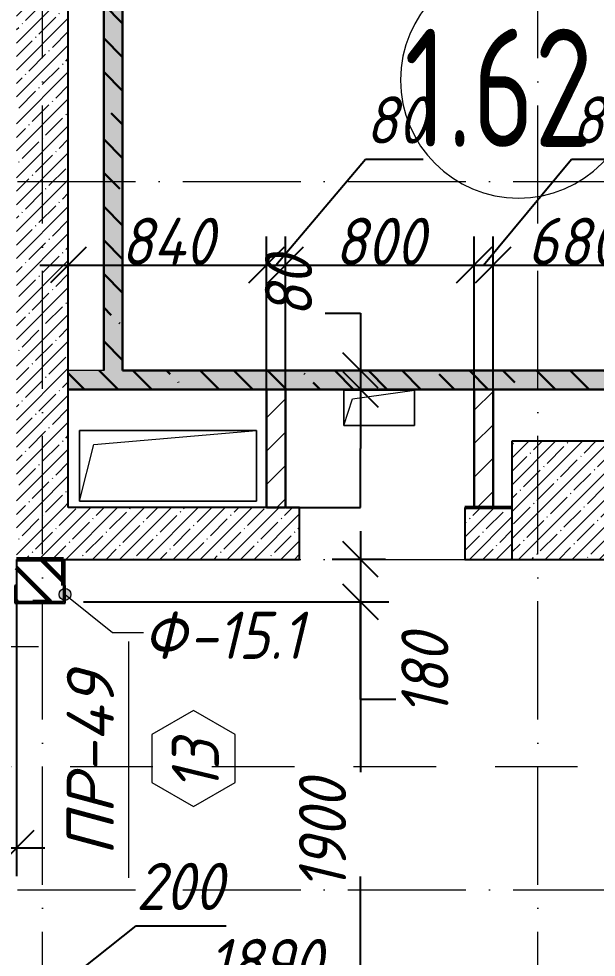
# Model space of a CAD drawing. Header units: millimetres. Extents: x 12986 to 523328, y -9759 to 30092.
# Drawn here: x 160507 to 162954, y 11715 to 15689 of the extents above; entities that cross this region are included whole.
import ezdxf

# ---------------------------------------------------------------- set-up
doc = ezdxf.new("R2010")
doc.units = ezdxf.units.MM
doc.linetypes.add('01 Штриховая _4 мм_', pattern=[600, 350, -250])
doc.linetypes.add('50_200_ШТРИХ_1Т_ш5_п1_п1_', pattern=[700, 500, -100, 0, -100])
for name, color, linetype, lineweight in [('0) ПГП', 1, 'Continuous', 30), ('1) ПГП Зеленый', 3, 'Continuous', 30), ('4) ПГП красный расчет', 12, 'Continuous', 30), ('5) Блок ячеистый', 160, 'Continuous', 60), ('A-ANNO-DIMS', 7, 'Continuous', 9), ('A-AREA-IDEN', 7, 'Continuous', 9), ('A-DOOR-IDEN', 7, 'Continuous', 9), ('A-FLOR', 7, 'Continuous', 9), ('A-GENM', 7, 'Continuous', 9), ('A-GENM-1', 7, 'Continuous', 25), ('A-GENM-IDEN', 7, 'Continuous', 9), ('A-WALL-1', 7, 'Continuous', 25), ('A-WALL-6', 18, 'Continuous', 13), ('A-WALL-PATT-1', 7, 'Continuous', 5), ('A-WALL-PATT-3', 250, 'Continuous', 5), ('G-ANNO-SYMB-1', 7, '01 Штриховая _4 мм_', 9), ('S-COLS', 7, 'Continuous', 9), ('S-COLS-1', 7, 'Continuous', 5), ('S-COLS-2', 7, 'Continuous', 25), ('Оси-2', 7, '50_200_ШТРИХ_1Т_ш5_п1_п1_', 9)]:
    doc.layers.add(name, color=color, linetype=linetype, lineweight=lineweight)
for name, color, linetype, lineweight, true_color in [('A-WALL-13', 7, 'Continuous', 50, 0x008000), ('A-WALL-5', 7, 'Continuous', 13, 0x008000), ('A-WALL-7', 7, 'Continuous', 5, 0x008000)]:
    doc.layers.add(name, color=color, linetype=linetype, lineweight=lineweight, true_color=true_color)
doc.styles.add('ISOCPEUR_I_3', font='isocpeui.ttf', dxfattribs={"width": 0.9, "height": 200})
doc.styles.add('ISOCPEUR_I_5', font='isocpeui.ttf', dxfattribs={"height": 200})
doc.styles.add('СПДС', font='ГОСТ тип А.ttf', dxfattribs={"width": 0.9})
doc.dimstyles.new('ISO-2_0_0_9К_СРЕДНИЙ_1', dxfattribs={"dimscale": 304.8, "dimtxt": 199.196235, "dimasz": 0.492126, "dimexe": 0.393701, "dimexo": 0, "dimgap": 0, "dimtad": 1, "dimdec": 0, "dimzin": 0, "dimdsep": 46, "dimtxsty": 'ISOCPEUR_I_3', "dimblk1": 'OBLIQUE', "dimblk2": 'OBLIQUE', "dimsah": 1, "dimcen": 0.09, "dimdle": 0.393701, "dimazin": 0, "dimtfac": 1, "dimtdec": 4, "dimtix": 1, "dimtmove": 2, "dimatfit": 3, "dimfxl": 1, "dimtvp": 1, "dimtolj": 1, "dimtzin": 0, "dimarcsym": 2})
doc.dimstyles.new('ISO-2_0_0_9К_СРЕДНИЙ_6', dxfattribs={"dimscale": 304.8, "dimtxt": 199.196235, "dimasz": 0.492126, "dimexe": 0.393701, "dimexo": 0, "dimgap": 0, "dimtad": 1, "dimdec": 0, "dimzin": 0, "dimdsep": 46, "dimtxsty": 'ISOCPEUR_I_3', "dimblk1": 'OBLIQUE', "dimblk2": 'OBLIQUE', "dimsah": 1, "dimcen": 0.09, "dimdle": 0.393701, "dimazin": 0, "dimtfac": 1, "dimtdec": 4, "dimtix": 1, "dimtmove": 1, "dimatfit": 3, "dimfxl": 1, "dimtvp": 1, "dimtolj": 1, "dimtzin": 0, "dimarcsym": 2})
doc.dimstyles.new('ISO-2_0_0_9К_СРЕДНИЙ_7', dxfattribs={"dimscale": 304.8, "dimtxt": 199.196235, "dimasz": 0.492126, "dimexe": 0.393701, "dimexo": 0, "dimgap": 0, "dimtad": 1, "dimdec": 0, "dimzin": 0, "dimdsep": 46, "dimtxsty": 'ISOCPEUR_I_3', "dimblk1": 'OBLIQUE', "dimblk2": 'OBLIQUE', "dimsah": 1, "dimcen": 0.09, "dimdle": 0.393701, "dimazin": 0, "dimtfac": 1, "dimtdec": 4, "dimtix": 1, "dimtmove": 0, "dimatfit": 3, "dimfxl": 1, "dimtvp": 1, "dimtolj": 1, "dimtzin": 0, "dimarcsym": 2})
doc.dimstyles.get("Standard").update_dxf_attribs({"dimtxt": 0.18, "dimasz": 0.18, "dimexe": 0.18, "dimexo": 0.0625, "dimgap": 0.09, "dimtad": 0, "dimtih": 1, "dimtoh": 1, "dimdec": 4, "dimzin": 0, "dimdsep": 46, "dimtxsty": 'Standard', "dimcen": 0.09, "dimadec": 0, "dimazin": 0, "dimtfac": 1, "dimtdec": 4, "dimtofl": 0, "dimtmove": 0, "dimatfit": 3, "dimfxl": 1, "dimtolj": 1, "dimtzin": 0, "dimarcsym": 0})
pattern_1 = [(45, (61996.89, 0), (-57.024626, 57.024626), []), (45, (62053.92, 0), (-57.024626, 57.024626), [100.806, -20.161, 3.353, -16.808])]
pattern_2 = [(50, (61996.893, 0), (72.873764, -6.37607), [7.62, -83.82]), (355, (61996.89, 0), (-14.09699, 76.422444), [6.096, -67.056]), (100.451, (62002.966, -0.53), (58.776964, 70.04687), [6.476, -71.236]), (46.184, (61996.89, 20.32), (108.43142, -16.817454), [11.43, -125.73]), (96.636, (62005.93, 18.92), (94.961, 98.97089), [9.714, -106.854]), (351.184, (61996.89, 20.32), (94.96227, 98.97018), [9.144, -100.584]), (21, (62007.053, 15.24), (60.64565, -40.906537), [7.62, -83.82]), (326, (62007.05, 15.24), (24.72083, 73.67493), [6.096, -67.056]), (71.451, (62012.11, 11.83), (85.36689, 32.768737), [6.476, -71.236]), (37.5, (61996.893, 0), (1.235525, 33.8224325), [3.353, -62.89, 3.353, -64.719, -67.31]), (37.5, (61996.893, 0), (1.235525, 33.8224325), [-134.315, 3.353, -63.957]), (7.5, (61996.893, 0), (26.728146, 40.072549), [3.353, -35.458, 3.353, -61.366, -25.654]), (7.5, (61996.893, 0), (26.728146, 40.072549), [-103.53, 3.353, -22.301]), (327.5, (61974.236, 0), (54.2363175, -2.292117), [3.353, -22.047, 3.353, -75.895, -105.156]), (327.5, (61974.236, 0), (54.2363175, -2.292117), [-104.648, 3.353, -101.803]), (317.5, (61964.076, 0), (59.25158, 10.17014), [3.353, -29.667, 3.353, -49.276, -74.676]), (317.5, (61964.076, 0), (59.25158, 10.17014), [-85.649, 3.353, -71.323])]
pattern_3 = [(135, (61996.9, 0), (-142.5612, -142.5612), []), (135, (62139.46, 0), (-142.5612, -142.5612), [252.016, -50.403, 3.353, -47.05])]
pattern_4 = [(45, (61996.89, 0), (-70.71068, 70.71068), [])]

# ---------------------------------------------------------------- blocks, each defined once
blk = doc.blocks.new('BSC_Колонна _Прямоугольная - 500х500-17857564-АР1_Кладочный план 1 этажа')
at = {"layer": 'S-COLS-1'}
h = blk.add_hatch(dxfattribs=at)
h.set_pattern_fill('FP_68', color=256, style=0, pattern_type=2)
h.set_pattern_definition([(45, (-100850, -13650), (-57.024626, 57.024626), []), (45, (-100792.975, -13650), (-57.024626, 57.024626), [100.806, -20.161, 3.353, -16.808])])
h.paths.add_polyline_path([(-250, -250), (250, -250), (250, 250), (-250, 250)], flags=0)
at = {"layer": 'S-COLS-2'}
for p, q in [((250, 250), (-250, 250)), ((-250, 250), (-250, -250)), ((250, -250), (250, 250)), ((-250, -250), (250, -250))]:
    blk.add_line(p, q, dxfattribs=at)
blk = doc.blocks.new('AR_Отверстие прямоугольное _в плите_ - AR_Отверстие прямоугольное _в плите_-24489712-АР1_Кладочный план 1 этажа')
at = {"layer": 'A-GENM'}
for p, q in [((150, 75), (-150, 75)), ((-150, 75), (-150, -75)), ((-112.5, 37.5), (150, 75)), ((150, -75), (150, 75)), ((-150, -75), (-112.5, 37.5)), ((-150, -75), (150, -75))]:
    blk.add_line(p, q, dxfattribs=at)
blk = doc.blocks.new('AR_Отверстие прямоугольное _в плите_ - AR_Отверстие прямоугольное _в плите_-24493498-АР1_Кладочный план 1 этажа')
at = {"layer": 'A-GENM'}
for p, q in [((375, 150), (-375, 150)), ((-375, 150), (-375, -150)), ((-315, 90), (375, 150)), ((375, -150), (375, 150)), ((-375, -150), (-315, 90)), ((-375, -150), (375, -150))]:
    blk.add_line(p, q, dxfattribs=at)
blk = doc.blocks.new('Фахверк_СКБ_Уголок - Ф-15_1_200х4030 h _потолок _3_900__развернутый-26977819-АР1_Кладочный план 1 этажа')
at = {"layer": 'A-GENM-1'}
for p, q in [((200, 156), (125, 156)), ((125, 156), (125, 81)), ((131, 81), (131, 150)), ((131, 150), (200, 150)), ((200, 150), (200, 156)), ((125, 81), (131, 81)), ((131, 19), (125, 19)), ((125, 19), (125, -56)), ((131, -50), (131, 19)), ((125, -56), (200, -56)), ((200, -50), (131, -50)), ((200, -56), (200, -50))]:
    blk.add_line(p, q, dxfattribs=at)
blk = doc.blocks.new('AAR_СКБ_Марка_Двери_Перемычка и проем - Марка перемычки и проема-25306769-АР1_Кладочный план 1 этажа')
at = {"layer": 'A-DOOR-IDEN'}
for p, q in [((-5, 0), (5, 0)), ((-0.968, -0.984), (-1.986, -2.747)), ((1.067, -0.984), (-0.968, -0.984)), ((2.085, -2.747), (1.067, -0.984)), ((-1.986, -2.747), (-0.968, -4.509)), ((1.067, -4.509), (2.085, -2.747)), ((-0.968, -4.509), (1.067, -4.509))]:
    blk.add_line(p, q, dxfattribs=at)
blk = doc.blocks.new('_Oblique')
at = {"color": 0, "linetype": 'ByBlock', "lineweight": -2}
blk.add_line((-0.5, -0.5), (0.5, 0.5), dxfattribs=at)
blk = doc.blocks.new('DIMBLOCK700-АР1_Кладочный план 1 этажа')
at = {"layer": 'A-ANNO-DIMS', "color": 0, "lineweight": -2, "transparency": 16777216}
for p, q in [((161805.5, 14443.3), (161955.5, 14443.3)), ((161955.5, 14443.3), (161955.5, 14200)), ((161955.5, 14320), (161955.5, 14000)), ((162061.5, 14200), (161835.5, 14200)), ((162061.5, 14120), (161835.5, 14120))]:
    blk.add_line(p, q, dxfattribs=at)
at = {"layer": 'Defpoints', "color": 0, "transparency": 16777216}
for p in [(162061.5, 14200), (161955.5, 14120), (162061.5, 14120)]:
    blk.add_point(p, dxfattribs=at)
at = {"layer": 'A-ANNO-DIMS', "color": 0, "lineweight": -2, "transparency": 16777216, "xscale": 150, "yscale": 150, "zscale": 150}
for p, rotation in [((161955.5, 14200), 90), ((161955.5, 14120), 270)]:
    blk.add_blockref('_Oblique', p, dxfattribs=dict(at, rotation=rotation))
at = {"layer": 'A-ANNO-DIMS', "color": 0, "transparency": 16777216, "insert": (161550.2, 14424.9), "char_height": 200, "width": 303.391, "attachment_point": 1, "rotation": 90, "line_spacing_factor": 1.149209, "style": 'ISOCPEUR_I_3'}
blk.add_mtext('\\A1;80', dxfattribs=at)
blk = doc.blocks.new('DIMBLOCK701-АР1_Кладочный план 1 этажа')
at = {"layer": 'A-ANNO-DIMS', "color": 0, "lineweight": -2, "transparency": 16777216}
for p, q in [((162061.5, 14120), (161955.3, 14120)), ((161955.5, 14119.8), (161955.5, 13870.2)), ((161955.5, 13620.2), (161955.5, 13869.8)), ((161639.4, 13620), (161955.6, 13620))]:
    blk.add_line(p, q, dxfattribs=at)
at = {"layer": 'A-ANNO-DIMS', "color": 0, "transparency": 16777216}
for points in [[(161955.4, 14119.8), (161955.5, 14119.8), (161955.5, 14120)], [(161955.4, 13620.2), (161955.5, 13620.2), (161955.5, 13620)]]:
    blk.add_solid(points, dxfattribs=at)
at = {"layer": 'Defpoints', "color": 0, "transparency": 16777216}
for p in [(162061.5, 14120), (161639.4, 13620), (161955.5, 13620)]:
    blk.add_point(p, dxfattribs=at)
at = {"layer": 'A-ANNO-DIMS', "color": 0, "transparency": 16777216, "insert": (161955.5, 13870), "char_height": 0.18, "width": 455.087, "attachment_point": 5}
blk.add_mtext('\\A1;500.0000', dxfattribs=at)
blk = doc.blocks.new('DIMBLOCK713-АР1_Кладочный план 1 этажа')
at = {"layer": 'A-ANNO-DIMS', "color": 0, "lineweight": -2, "transparency": 16777216}
for p, q in [((160596.9, 11524.4), (161003.9, 11848.4)), ((161003.9, 11848.4), (161386.3, 11848.4)), ((160496.9, 11318.5), (160496.9, 11644.4)), ((160696.9, 11318.5), (160696.9, 11644.4)), ((160376.9, 11524.4), (160816.9, 11524.4))]:
    blk.add_line(p, q, dxfattribs=at)
at = {"layer": 'Defpoints', "color": 0, "transparency": 16777216}
for p in [(160696.9, 11524.4), (160496.9, 11318.5), (160696.9, 11318.5)]:
    blk.add_point(p, dxfattribs=at)
at = {"layer": 'A-ANNO-DIMS', "color": 0, "lineweight": -2, "transparency": 16777216, "xscale": 150, "yscale": 150, "zscale": 150, "rotation": 180}
blk.add_blockref('_Oblique', (160496.9, 11524.4), dxfattribs=at)
at = {"layer": 'A-ANNO-DIMS', "color": 0, "lineweight": -2, "transparency": 16777216, "xscale": 150, "yscale": 150, "zscale": 150}
blk.add_blockref('_Oblique', (160696.9, 11524.4), dxfattribs=at)
at = {"layer": 'A-ANNO-DIMS', "color": 0, "transparency": 16777216, "insert": (161003.9, 12115.1), "char_height": 200, "width": 455.087, "attachment_point": 1, "line_spacing_factor": 1.149209, "style": 'ISOCPEUR_I_3'}
blk.add_mtext('\\A1;200', dxfattribs=at)
blk = doc.blocks.new('DIMBLOCK714-АР1_Кладочный план 1 этажа')
at = {"layer": 'A-ANNO-DIMS', "color": 0, "lineweight": -2, "transparency": 16777216}
for p, q in [((160696.9, 11318.5), (160696.9, 11644.4)), ((162586.9, 11120), (162586.9, 11644.4)), ((160576.9, 11524.4), (162706.9, 11524.4))]:
    blk.add_line(p, q, dxfattribs=at)
at = {"layer": 'Defpoints', "color": 0, "transparency": 16777216}
for p in [(162586.9, 11524.4), (160696.9, 11318.5), (162586.9, 11120)]:
    blk.add_point(p, dxfattribs=at)
at = {"layer": 'A-ANNO-DIMS', "color": 0, "lineweight": -2, "transparency": 16777216, "xscale": 150, "yscale": 150, "zscale": 150, "rotation": 180}
blk.add_blockref('_Oblique', (160696.9, 11524.4), dxfattribs=at)
at = {"layer": 'A-ANNO-DIMS', "color": 0, "lineweight": -2, "transparency": 16777216, "xscale": 150, "yscale": 150, "zscale": 150}
blk.add_blockref('_Oblique', (162586.9, 11524.4), dxfattribs=at)
at = {"layer": 'A-ANNO-DIMS', "color": 0, "transparency": 16777216, "insert": (161309.8, 11792.6), "char_height": 200, "width": 560.814, "attachment_point": 1, "line_spacing_factor": 1.149209, "style": 'ISOCPEUR_I_3'}
blk.add_mtext('\\A1;1890', dxfattribs=at)
blk = doc.blocks.new('DIMBLOCK819-АР1_Кладочный план 1 этажа')
at = {"layer": 'A-ANNO-DIMS', "color": 0, "lineweight": -2, "transparency": 16777216}
for p, q in [((161955.5, 13520), (161955.5, 13100)), ((162061.5, 13400), (161835.5, 13400)), ((160781.2, 13220), (162075.5, 13220)), ((161955.5, 12807.1), (161955.5, 13220)), ((162105.5, 12807.1), (161955.5, 12807.1))]:
    blk.add_line(p, q, dxfattribs=at)
at = {"layer": 'Defpoints', "color": 0, "transparency": 16777216}
for p in [(162061.5, 13400), (160781.2, 13220), (161955.5, 13220)]:
    blk.add_point(p, dxfattribs=at)
at = {"layer": 'A-ANNO-DIMS', "color": 0, "lineweight": -2, "transparency": 16777216, "xscale": 150, "yscale": 150, "zscale": 150}
for p, rotation in [((161955.5, 13400), 90), ((161955.5, 13220), 270)]:
    blk.add_blockref('_Oblique', p, dxfattribs=dict(at, rotation=rotation))
at = {"layer": 'A-ANNO-DIMS', "color": 0, "transparency": 16777216, "insert": (162128, 12735.9), "char_height": 200, "width": 409.118, "attachment_point": 1, "rotation": 90, "line_spacing_factor": 1.149209, "style": 'ISOCPEUR_I_3'}
blk.add_mtext('\\A1;180', dxfattribs=at)
blk = doc.blocks.new('DIMBLOCK820-АР1_Кладочный план 1 этажа')
at = {"layer": 'A-ANNO-DIMS', "color": 0, "lineweight": -2, "transparency": 16777216}
for p, q in [((161955.5, 13340), (161955.5, 12499.4)), ((160781.2, 13220), (162075.5, 13220)), ((161955.5, 11200), (161955.5, 12057.2)), ((162061.5, 11320), (161835.5, 11320))]:
    blk.add_line(p, q, dxfattribs=at)
at = {"layer": 'Defpoints', "color": 0, "transparency": 16777216}
for p in [(160781.2, 13220), (161955.5, 11320), (162061.5, 11320)]:
    blk.add_point(p, dxfattribs=at)
at = {"layer": 'A-ANNO-DIMS', "color": 0, "lineweight": -2, "transparency": 16777216, "xscale": 150, "yscale": 150, "zscale": 150}
for p, rotation in [((161955.5, 13220), 90), ((161955.5, 11320), 270)]:
    blk.add_blockref('_Oblique', p, dxfattribs=dict(at, rotation=rotation))
at = {"layer": 'A-ANNO-DIMS', "color": 0, "transparency": 16777216, "insert": (161694.2, 11997.9), "char_height": 200, "width": 560.814, "attachment_point": 1, "rotation": 90, "line_spacing_factor": 1.149209, "style": 'ISOCPEUR_I_3'}
blk.add_mtext('\\A1;1900', dxfattribs=at)
blk = doc.blocks.new('DIMBLOCK825-АР1_Кладочный план 1 этажа')
at = {"layer": 'A-ANNO-DIMS', "color": 0, "lineweight": -2, "transparency": 16777216}
for p, q in [((160716.9, 14200), (160716.9, 14766.6)), ((161556.9, 14120), (161556.9, 14766.6)), ((160596.9, 14646.6), (161676.9, 14646.6))]:
    blk.add_line(p, q, dxfattribs=at)
at = {"layer": 'Defpoints', "color": 0, "transparency": 16777216}
for p in [(161556.9, 14646.6), (160716.9, 14200), (161556.9, 14120)]:
    blk.add_point(p, dxfattribs=at)
at = {"layer": 'A-ANNO-DIMS', "color": 0, "lineweight": -2, "transparency": 16777216, "xscale": 150, "yscale": 150, "zscale": 150, "rotation": 180}
blk.add_blockref('_Oblique', (160716.9, 14646.6), dxfattribs=at)
at = {"layer": 'A-ANNO-DIMS', "color": 0, "lineweight": -2, "transparency": 16777216, "xscale": 150, "yscale": 150, "zscale": 150}
blk.add_blockref('_Oblique', (161556.9, 14646.6), dxfattribs=at)
at = {"layer": 'A-ANNO-DIMS', "color": 0, "transparency": 16777216, "insert": (161136.9, 14746.6), "char_height": 200, "width": 473.474, "attachment_point": 5, "style": 'ISOCPEUR_I_3'}
blk.add_mtext('\\A1;840', dxfattribs=at)
blk = doc.blocks.new('DIMBLOCK826-АР1_Кладочный план 1 этажа')
at = {"layer": 'A-ANNO-DIMS', "color": 0, "lineweight": -2, "transparency": 16777216}
for p, q in [((161596.9, 14646.6), (161976.6, 15094.1)), ((161976.6, 15094.1), (162220.5, 15094.1)), ((161556.9, 14120), (161556.9, 14766.6)), ((161636.9, 14120), (161636.9, 14766.6)), ((161436.9, 14646.6), (161756.9, 14646.6))]:
    blk.add_line(p, q, dxfattribs=at)
at = {"layer": 'Defpoints', "color": 0, "transparency": 16777216}
for p in [(161636.9, 14646.6), (161556.9, 14120), (161636.9, 14120)]:
    blk.add_point(p, dxfattribs=at)
at = {"layer": 'A-ANNO-DIMS', "color": 0, "lineweight": -2, "transparency": 16777216, "xscale": 150, "yscale": 150, "zscale": 150, "rotation": 180}
blk.add_blockref('_Oblique', (161556.9, 14646.6), dxfattribs=at)
at = {"layer": 'A-ANNO-DIMS', "color": 0, "lineweight": -2, "transparency": 16777216, "xscale": 150, "yscale": 150, "zscale": 150}
blk.add_blockref('_Oblique', (161636.9, 14646.6), dxfattribs=at)
at = {"layer": 'A-ANNO-DIMS', "color": 0, "transparency": 16777216, "insert": (161976.6, 15360.8), "char_height": 200, "width": 303.391, "attachment_point": 1, "line_spacing_factor": 1.149209, "style": 'ISOCPEUR_I_3'}
blk.add_mtext('\\A1;80', dxfattribs=at)
blk = doc.blocks.new('DIMBLOCK827-АР1_Кладочный план 1 этажа')
at = {"layer": 'A-ANNO-DIMS', "color": 0, "lineweight": -2, "transparency": 16777216}
for p, q in [((161636.9, 14120), (161636.9, 14766.6)), ((162436.9, 14120), (162436.9, 14766.6)), ((161516.9, 14646.6), (162556.9, 14646.6))]:
    blk.add_line(p, q, dxfattribs=at)
at = {"layer": 'Defpoints', "color": 0, "transparency": 16777216}
for p in [(162436.9, 14646.6), (161636.9, 14120), (162436.9, 14120)]:
    blk.add_point(p, dxfattribs=at)
at = {"layer": 'A-ANNO-DIMS', "color": 0, "lineweight": -2, "transparency": 16777216, "xscale": 150, "yscale": 150, "zscale": 150, "rotation": 180}
blk.add_blockref('_Oblique', (161636.9, 14646.6), dxfattribs=at)
at = {"layer": 'A-ANNO-DIMS', "color": 0, "lineweight": -2, "transparency": 16777216, "xscale": 150, "yscale": 150, "zscale": 150}
blk.add_blockref('_Oblique', (162436.9, 14646.6), dxfattribs=at)
at = {"layer": 'A-ANNO-DIMS', "color": 0, "transparency": 16777216, "insert": (162036.9, 14746.6), "char_height": 200, "width": 455.087, "attachment_point": 5, "style": 'ISOCPEUR_I_3'}
blk.add_mtext('\\A1;800', dxfattribs=at)
blk = doc.blocks.new('DIMBLOCK828-АР1_Кладочный план 1 этажа')
at = {"layer": 'A-ANNO-DIMS', "color": 0, "lineweight": -2, "transparency": 16777216}
for p, q in [((162476.9, 14646.6), (162849.8, 15094.1)), ((162849.8, 15094.1), (163093.7, 15094.1)), ((162436.9, 14120), (162436.9, 14766.6)), ((162516.9, 14120), (162516.9, 14766.6)), ((162316.9, 14646.6), (162636.9, 14646.6))]:
    blk.add_line(p, q, dxfattribs=at)
at = {"layer": 'Defpoints', "color": 0, "transparency": 16777216}
for p in [(162516.9, 14646.6), (162436.9, 14120), (162516.9, 14120)]:
    blk.add_point(p, dxfattribs=at)
at = {"layer": 'A-ANNO-DIMS', "color": 0, "lineweight": -2, "transparency": 16777216, "xscale": 150, "yscale": 150, "zscale": 150, "rotation": 180}
blk.add_blockref('_Oblique', (162436.9, 14646.6), dxfattribs=at)
at = {"layer": 'A-ANNO-DIMS', "color": 0, "lineweight": -2, "transparency": 16777216, "xscale": 150, "yscale": 150, "zscale": 150}
blk.add_blockref('_Oblique', (162516.9, 14646.6), dxfattribs=at)
at = {"layer": 'A-ANNO-DIMS', "color": 0, "transparency": 16777216, "insert": (162849.8, 15360.8), "char_height": 200, "width": 303.391, "attachment_point": 1, "line_spacing_factor": 1.149209, "style": 'ISOCPEUR_I_3'}
blk.add_mtext('\\A1;80', dxfattribs=at)
blk = doc.blocks.new('DIMBLOCK829-АР1_Кладочный план 1 этажа')
at = {"layer": 'A-ANNO-DIMS', "color": 0, "lineweight": -2, "transparency": 16777216}
for p, q in [((162516.9, 14120), (162516.9, 14766.6)), ((163196.9, 14752.7), (163196.9, 14526.6)), ((162396.9, 14646.6), (163316.9, 14646.6))]:
    blk.add_line(p, q, dxfattribs=at)
at = {"layer": 'Defpoints', "color": 0, "transparency": 16777216}
for p in [(163196.9, 14752.7), (163196.9, 14646.6), (162516.9, 14120)]:
    blk.add_point(p, dxfattribs=at)
at = {"layer": 'A-ANNO-DIMS', "color": 0, "lineweight": -2, "transparency": 16777216, "xscale": 150, "yscale": 150, "zscale": 150, "rotation": 180}
blk.add_blockref('_Oblique', (162516.9, 14646.6), dxfattribs=at)
at = {"layer": 'A-ANNO-DIMS', "color": 0, "lineweight": -2, "transparency": 16777216, "xscale": 150, "yscale": 150, "zscale": 150}
blk.add_blockref('_Oblique', (163196.9, 14646.6), dxfattribs=at)
at = {"layer": 'A-ANNO-DIMS', "color": 0, "transparency": 16777216, "insert": (162856.9, 14746.6), "char_height": 200, "width": 455.087, "attachment_point": 5, "style": 'ISOCPEUR_I_3'}
blk.add_mtext('\\A1;680', dxfattribs=at)
blk = doc.blocks.new('DIMBLOCK866-АР1_Кладочный план 1 этажа')
at = {"layer": 'A-ANNO-DIMS', "color": 0, "lineweight": -2, "transparency": 16777216}
for p, q in [((160496.9, 13400), (160496.9, 12058.5)), ((159796.9, 13340), (159796.9, 12058.5)), ((159676.9, 12178.5), (160616.9, 12178.5))]:
    blk.add_line(p, q, dxfattribs=at)
at = {"layer": 'Defpoints', "color": 0, "transparency": 16777216}
for p in [(160496.9, 13400), (159796.9, 13340), (160496.9, 12178.5)]:
    blk.add_point(p, dxfattribs=at)
at = {"layer": 'A-ANNO-DIMS', "color": 0, "lineweight": -2, "transparency": 16777216, "xscale": 150, "yscale": 150, "zscale": 150, "rotation": 180}
blk.add_blockref('_Oblique', (159796.9, 12178.5), dxfattribs=at)
at = {"layer": 'A-ANNO-DIMS', "color": 0, "lineweight": -2, "transparency": 16777216, "xscale": 150, "yscale": 150, "zscale": 150}
blk.add_blockref('_Oblique', (160496.9, 12178.5), dxfattribs=at)
at = {"layer": 'A-ANNO-DIMS', "color": 0, "transparency": 16777216, "insert": (160146.9, 12279.8), "char_height": 200, "width": 455.087, "attachment_point": 5, "style": 'ISOCPEUR_I_3'}
blk.add_mtext('\\A1;700', dxfattribs=at)
blk = doc.blocks.new('Марка_Помещения - Номер-25198446-Объем проектирования 1 этажа')
at = {"layer": 'A-AREA-IDEN'}
for start, end in [(360, 180), (180, 360)]:
    blk.add_arc((0, 0), 2.5, start, end, dxfattribs=at)

msp = doc.modelspace()

# ---------------------------------------------------------------- hatches: boundary and pattern name
at = {"layer": '0) ПГП'}
h = msp.add_hatch(dxfattribs=at)
h.set_pattern_fill('FP_16', color=256, style=0, pattern_type=2)
h.set_pattern_definition(pattern_2)
h.paths.add_polyline_path([(160866.89328, 14200.00001), (160946.89328, 14200.00001), (160946.89328, 17030), (160866.89328, 17030), (160866.89328, 15126.16241)], flags=0)
h = msp.add_hatch(dxfattribs=at)
h.set_pattern_fill('FP_17', color=256, style=0, pattern_type=2)
h.set_pattern_definition(pattern_3)
h.paths.add_polyline_path([(160866.89328, 14200.00001), (160946.89328, 14200.00001), (160946.89328, 17030), (160866.89328, 17030), (160866.89328, 15126.16241)], flags=0)
h = msp.add_hatch(dxfattribs=at)
h.set_pattern_fill('FP_16', color=256, style=0, pattern_type=2)
h.set_pattern_definition(pattern_2)
h.paths.add_polyline_path([(162516.89328, 14120.00001), (163196.89328, 14120.00001), (163196.89328, 14200.00001), (160716.89328, 14200.00001), (160716.89328, 14120.00001), (162436.89328, 14120.00001)], flags=0)
h = msp.add_hatch(dxfattribs=at)
h.set_pattern_fill('FP_17', color=256, style=0, pattern_type=2)
h.set_pattern_definition(pattern_3)
h.paths.add_polyline_path([(162516.89328, 14120.00001), (163196.89328, 14120.00001), (163196.89328, 14200.00001), (160716.89328, 14200.00001), (160716.89328, 14120.00001), (162436.89328, 14120.00001)], flags=0)
at = {"layer": '5) Блок ячеистый'}
h = msp.add_hatch(dxfattribs=at)
h.set_pattern_fill('FP_3', color=256, style=0, pattern_type=2)
h.set_pattern_definition([(135, (61996.89, 0), (-70.71068, -70.71068), [])])
h.paths.add_polyline_path([(160496.89328, 10600.00001), (160696.89328, 10600.00001), (160696.89328, 11320.00001), (160496.89328, 11320.00001), (160496.89328, 10848.56632)], flags=0)
h.paths.add_polyline_path([(160584.14922, 13220.00001), (160696.89328, 13220.00001), (160696.89328, 13400), (160496.89328, 13400), (160496.89328, 13220.00001), (160565.89328, 13220.00001)], flags=0)
at = {"layer": 'A-GENM-IDEN'}
h = msp.add_hatch(color=256, dxfattribs=at)
edge = h.paths.add_edge_path(flags=0)
edge.add_arc((160702.89328, 13251.50001), 25, 0, 360)
at = {"layer": 'A-WALL-PATT-1'}
h = msp.add_hatch(dxfattribs=at)
h.set_pattern_fill('FP_1', color=256, style=0, pattern_type=2)
h.set_pattern_definition(pattern_1)
h.paths.add_polyline_path([(160496.89328, 13620.00001), (160716.89328, 13620.00001), (160716.89328, 15830.00001), (160496.89328, 15830.00001), (160496.89328, 14040.00001)], flags=0)
h = msp.add_hatch(dxfattribs=at)
h.set_pattern_fill('FP_1', color=256, style=0, pattern_type=2)
h.set_pattern_definition(pattern_1)
h.paths.add_polyline_path([(161696.8933, 13400.00001), (161696.8933, 13620.00001), (160496.89328, 13620.00001), (160496.89328, 13400.00001), (160584.14922, 13400.00001)], flags=0)
h.paths.add_polyline_path([(162396.8933, 13400.00001), (162596.8933, 13400.00001), (162596.8933, 13620.00001), (162396.8933, 13620.00001)], flags=0)
at = {"layer": 'A-WALL-PATT-3'}
h = msp.add_hatch(dxfattribs=at)
h.set_pattern_fill('FP_15', color=256, style=0, pattern_type=2)
h.set_pattern_definition(pattern_4)
h.paths.add_polyline_path([(161556.89328, 13620.00001), (161636.89328, 13620.00001), (161636.89328, 14120.00001), (161556.89328, 14120.00001)], flags=0)
h = msp.add_hatch(dxfattribs=at)
h.set_pattern_fill('FP_15', color=256, style=0, pattern_type=2)
h.set_pattern_definition(pattern_4)
h.paths.add_polyline_path([(162436.89328, 13620.00001), (162516.89328, 13620.00001), (162516.89328, 14120.00001), (162436.89328, 14120.00001)], flags=0)

# ---------------------------------------------------------------- linework, layer by layer
at = {"layer": '0) ПГП'}
for p, q in [((160946.89328, 14200.00001), (160946.89328, 16950)), ((163196.89328, 14200.00001), (160946.89328, 14200.00001))]:
    msp.add_line(p, q, dxfattribs=at)
at = {"layer": '1) ПГП Зеленый'}
for points in [[(161556.89328, 13620.00001), (161636.89328, 13620.00001), (161636.89328, 14120.00001), (161556.89328, 14120.00001)], [(162436.89328, 14120.00001), (162516.89328, 14120.00001), (162516.89328, 13620.00001), (162436.89328, 13620.00001)]]:
    msp.add_lwpolyline(points, close=True, dxfattribs=at)
at = {"layer": '4) ПГП красный расчет'}
for p, q in [((160866.89328, 17030), (160866.89328, 14200.00001)), ((160716.89328, 14120.00001), (161556.89328, 14120.00001)), ((161636.89328, 14120.00001), (162436.89328, 14120.00001)), ((162516.89328, 14120.00001), (163196.89328, 14120.00001))]:
    msp.add_line(p, q, dxfattribs=at)
at = {"layer": '5) Блок ячеистый'}
for p, q in [((160696.89328, 13400), (160496.89328, 13400)), ((160696.89328, 13289.00001), (160696.89328, 13400)), ((160565.89328, 13220.00001), (160627.89328, 13220.00001))]:
    msp.add_line(p, q, dxfattribs=at)
at = {"layer": 'A-FLOR'}
for p, q in [((161883.89327, 14117.00001), (162183.89327, 14117.00001)), ((161883.89327, 13967.00001), (161883.89327, 14117.00001)), ((162183.89327, 14117.00001), (162183.89327, 13967.00001)), ((162183.89327, 13967.00001), (161883.89327, 13967.00001)), ((160764.89328, 13946.00001), (161514.89328, 13946.00001)), ((160764.89328, 13646.00001), (160764.89328, 13946.00001)), ((161514.89328, 13946.00001), (161514.89328, 13646.00001)), ((161514.89328, 13646.00001), (160764.89328, 13646.00001))]:
    msp.add_line(p, q, dxfattribs=at)
at = {"layer": 'A-GENM-IDEN'}
for p, q in [((160702.89328, 13251.50001), (160903.96389, 13090.87779)), ((160903.96389, 13090.87779), (161035.05626, 13090.87779))]:
    msp.add_line(p, q, dxfattribs=at)
msp.add_circle((160702.89328, 13251.50001), 25, dxfattribs=at)
at = {"layer": 'A-WALL-1'}
for p, q in [((160716.89328, 13620.00001), (160716.89328, 15830.00001)), ((161696.8933, 13620.00001), (160716.89328, 13620.00001)), ((161696.8933, 13400.00001), (161696.8933, 13620.00001)), ((162396.8933, 13620.00001), (162396.8933, 13400.00001)), ((160496.89328, 13400.00001), (161696.8933, 13400.00001)), ((162396.8933, 13400.00001), (162596.8933, 13400.00001))]:
    msp.add_line(p, q, dxfattribs=at)
at = {"layer": 'A-WALL-13'}
msp.add_line((162396.8933, 13620.00001), (162596.8933, 13620.00001), dxfattribs=at)
at = {"layer": 'A-WALL-5'}
for p, q in [((161556.89328, 14120.00001), (161556.89328, 13620.00001)), ((161636.89328, 13620.00001), (161636.89328, 14120.00001)), ((162436.89328, 14120.00001), (162436.89328, 13620.00001)), ((162516.89328, 13620.00001), (162516.89328, 14120.00001))]:
    msp.add_line(p, q, dxfattribs=at)
at = {"layer": 'A-WALL-6'}
msp.add_line((160866.89328, 14200.00001), (160716.89328, 14200.00001), dxfattribs=at)
at = {"layer": 'A-WALL-7'}
for p, q in [((161636.89328, 14120.00001), (161556.89328, 14120.00001)), ((162516.89328, 14120.00001), (162436.89328, 14120.00001))]:
    msp.add_line(p, q, dxfattribs=at)
at = {"layer": 'G-ANNO-SYMB-1'}
msp.add_line((104925.09743, 12523.27848), (187962.83005, 12523.27848), dxfattribs=at)
at = {"layer": 'Оси-2'}
for p, q in [((160606.89325, -4080), (160606.89325, 28636.94316)), ((162706.89325, -4080), (162706.89325, 28636.94316)), ((57586.89328, 15000), (187948.52131, 15000)), ((57586.89328, 13400), (187948.52131, 13400)), ((57586.89328, 12000), (187948.52131, 12000))]:
    msp.add_line(p, q, dxfattribs=at)

# ---------------------------------------------------------------- block references
at = {"layer": 'A-AREA-IDEN', "xscale": 199.9999999999999, "yscale": 199.9999999999999, "zscale": 199.9999999999999}
msp.add_blockref('Марка_Помещения - Номер-25198446-Объем проектирования 1 этажа', (162624.58322, 15429.89134), dxfattribs=at)
at = {"layer": 'A-DOOR-IDEN', "xscale": 99.99999999999993, "yscale": 99.99999999999993, "zscale": 99.99999999999993, "rotation": 89.99999999999991}
msp.add_blockref('AAR_СКБ_Марка_Двери_Перемычка и проем - Марка перемычки и проема-25306769-АР1_Кладочный план 1 этажа', (160972.83949, 12552.05239), dxfattribs=at)
at = {"layer": 'A-DOOR-IDEN', "xscale": 99.99999999999993, "yscale": 99.99999999999993, "zscale": 99.99999999999993}
msp.add_blockref('AAR_СКБ_Марка_Двери_Перемычка и проем - Марка перемычки и проема-25306769-АР1_Кладочный план 1 этажа', (160089.916, 13031.25428), dxfattribs=at)
at = {"layer": 'A-GENM'}
for name, p in [('AR_Отверстие прямоугольное _в плите_ - AR_Отверстие прямоугольное _в плите_-24489712-АР1_Кладочный план 1 этажа', (162033.89327, 14042.00001)), ('AR_Отверстие прямоугольное _в плите_ - AR_Отверстие прямоугольное _в плите_-24493498-АР1_Кладочный план 1 этажа', (161139.89328, 13796.00001))]:
    msp.add_blockref(name, p, dxfattribs=at)
at = {"layer": 'A-GENM-1', "rotation": 90}
msp.add_blockref('Фахверк_СКБ_Уголок - Ф-15_1_200х4030 h _потолок _3_900__развернутый-26977819-АР1_Кладочный план 1 этажа', (160646.89328, 13089.00001), dxfattribs=at)
at = {"layer": 'S-COLS'}
msp.add_blockref('BSC_Колонна _Прямоугольная - 500х500-17857564-АР1_Кладочный план 1 этажа', (162846.8933, 13650.00001), dxfattribs=at)

# ---------------------------------------------------------------- texts
at = {"layer": 'A-AREA-IDEN', "insert": (162140.81693, 15647.00994), "char_height": 500, "width": 1212.1515, "attachment_point": 1, "style": 'СПДС'}
msp.add_mtext('1.62', dxfattribs=at)
at = {"layer": 'A-DOOR-IDEN', "insert": (161155.48086, 12418.15387), "char_height": 200, "width": 274.177125, "attachment_point": 1, "rotation": 90, "style": 'ISOCPEUR_I_3'}
msp.add_mtext('13', dxfattribs=at)
at = {"layer": 'A-GENM-IDEN', "char_height": 200, "attachment_point": 1, "style": 'ISOCPEUR_I_3'}
for s, insert, width in [('\\fISOCPEUR|b0|i1|c204|p34|;\\W.9;Ф', (161035.05626, 13178.49237), 230.886), ('-15.1', (161225.55626, 13178.49237), 620.506125)]:
    msp.add_mtext(s, dxfattribs=dict(at, insert=insert, width=width))
at = {"layer": 'A-GENM-IDEN', "char_height": 200, "attachment_point": 1, "rotation": 90, "style": 'ISOCPEUR_I_5'}
for s, insert, width in [('-49', (160710.36552, 12488.19675), 561.18125), ('ПР', (160710.36552, 12144.23842), 416.8775)]:
    msp.add_mtext(s, dxfattribs=dict(at, insert=insert, width=width))

# ---------------------------------------------------------------- dimensions: what is measured, and where the dimension line sits
at = {"layer": 'A-ANNO-DIMS'}
for base, p1, p2, dimstyle, override, picture, middle in [((161636.89328, 14646.62054), (161556.89328, 14120.00001), (161636.89328, 14120.00001), 'ISO-2_0_0_9К_СРЕДНИЙ_6', {"dimpost": '<>', "dimfxl": 80}, 'DIMBLOCK826-АР1_Кладочный план 1 этажа', (161976.64745, 15094.10376)), ((162516.89328, 14646.62054), (162436.89328, 14120.00001), (162516.89328, 14120.00001), 'ISO-2_0_0_9К_СРЕДНИЙ_6', {"dimpost": '<>', "dimfxl": 80}, 'DIMBLOCK828-АР1_Кладочный план 1 этажа', (162849.84349, 15094.10376)), ((160696.89328, 11524.37319), (160496.89328, 11318.47021), (160696.89328, 11318.47021), 'ISO-2_0_0_9К_СРЕДНИЙ_6', {"dimpost": '<>', "dimfxl": 200}, 'DIMBLOCK713-АР1_Кладочный план 1 этажа', (161003.93051, 11848.41392)), ((162586.89323, 11524.37319), (160696.89328, 11318.47021), (162586.89323, 11120.00001), 'ISO-2_0_0_9К_СРЕДНИЙ_1', {"dimpost": '<>', "dimfxl": 1900.392126}, 'DIMBLOCK714-АР1_Кладочный план 1 этажа', (161590.16621, 11659.30064))]:
    dim = msp.add_linear_dim(base=base, p1=p1, p2=p2, dimstyle=dimstyle, override=override, dxfattribs=at)
    dim.commit()
    dim.dimension.update_dxf_attribs({"geometry": picture, "text_midpoint": middle, "dimtype": 160})
for base, p1, p2, override, picture, middle in [((161556.89328, 14646.62054), (160716.89328, 14200.00001), (161556.89328, 14120.00001), {"dimpost": '<>', "dimfxl": 843.800924}, 'DIMBLOCK825-АР1_Кладочный план 1 этажа', (161136.89328, 14746.62054)), ((162436.89328, 14646.62054), (161636.89328, 14120.00001), (162436.89328, 14120.00001), {"dimpost": '<>', "dimfxl": 800}, 'DIMBLOCK827-АР1_Кладочный план 1 этажа', (162036.89328, 14746.62054)), ((163196.89328, 14646.62054), (162516.89328, 14120.00001), (163196.89328, 14752.68656), {"dimpost": '<>', "dimfxl": 928.812291}, 'DIMBLOCK829-АР1_Кладочный план 1 этажа', (162856.89328, 14746.62054)), ((160496.89328, 12178.52699), (159796.89328, 13340), (160496.89328, 13400), {"dimpost": '<>', "dimfxl": 702.566723}, 'DIMBLOCK866-АР1_Кладочный план 1 этажа', (160146.89328, 12279.81487))]:
    dim = msp.add_linear_dim(base=base, p1=p1, p2=p2, dimstyle='ISO-2_0_0_9К_СРЕДНИЙ_7', override=override, dxfattribs=at)
    dim.commit()
    dim.dimension.update_dxf_attribs({"geometry": picture, "text_midpoint": middle})
for base, p1, p2, dimstyle, override, picture, middle in [((161955.46734, 14120.00001), (162061.53336, 14200.00001), (162061.53336, 14120.00001), 'ISO-2_0_0_9К_СРЕДНИЙ_6', {"dimpost": '<>', "dimfxl": 80}, 'DIMBLOCK700-АР1_Кладочный план 1 этажа', (161827.50952, 14443.27167)), ((161955.46734, 13220.00001), (162061.53336, 13400.00001), (160781.16705, 13220.00001), 'ISO-2_0_0_9К_СРЕДНИЙ_6', {"dimpost": '<>', "dimfxl": 1292.957024}, 'DIMBLOCK819-АР1_Кладочный план 1 этажа', (162158.88268, 12807.10557)), ((161955.46734, 11320.00001), (160781.16705, 13220.00001), (162061.53336, 11320.00001), 'ISO-2_0_0_9К_СРЕДНИЙ_1', {"dimpost": '<>', "dimfxl": 2291.143353}, 'DIMBLOCK820-АР1_Кладочный план 1 этажа', (161827.50952, 12278.28498))]:
    dim = msp.add_linear_dim(base=base, p1=p1, p2=p2, angle=90, dimstyle=dimstyle, override=override, dxfattribs=at)
    dim.commit()
    dim.dimension.update_dxf_attribs({"geometry": picture, "text_midpoint": middle, "dimtype": 160, "text_rotation": 90})
dim = msp.add_linear_dim(base=(161955.46734, 13620.00001), p1=(162061.53336, 14120.00001), p2=(161639.36303, 13620.00001), angle=90, dimstyle='Standard', dxfattribs=at)
dim.commit()
dim.dimension.update_dxf_attribs({"geometry": 'DIMBLOCK701-АР1_Кладочный план 1 этажа', "text_midpoint": (161955.46734, 13870.00001)})

doc.saveas('drawing.dxf')
